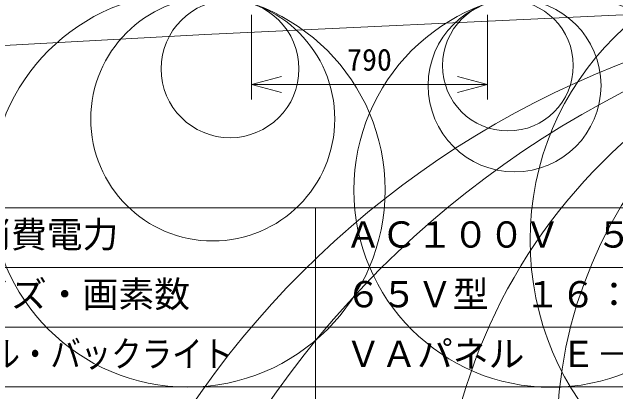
# Model space of a CAD drawing. Units: millimetres, scale not verified. Extents: x -5134 to 5624, y -10743 to 149.
# Drawn here: x -47.9 to 2.7, y -21.9 to 9.9 of the extents above; entities that cross this region are included whole.
import ezdxf
from ezdxf.enums import TextEntityAlignment as Align

# ---------------------------------------------------------------- set-up
doc = ezdxf.new("R2010")
doc.units = ezdxf.units.MM
doc.header["$LTSCALE"] = 0.125
for name, color, linetype, lineweight in [('0-0_0', 7, 'Continuous', 18), ('0-3_WAKU', 1, 'Continuous', 18), ('0-5_SUNPO', 3, 'Continuous', 18), ('0-6_GAIKEI', 1, 'Continuous', 18)]:
    doc.layers.add(name, color=color, linetype=linetype, lineweight=lineweight)
doc.layers.add('0-2_MOJI1', color=7, linetype='Continuous')
doc.styles.add('ＭＳ ゴシック', font='')
doc.styles.get('ＭＳ ゴシック').set_extended_font_data('MS Gothic')

# ---------------------------------------------------------------- blocks, each defined once
blk = doc.blocks.new('_Open30')
at = {"layer": '0-0_0'}
blk.add_line((0, 0), (-1, 0), dxfattribs=at)
blk.add_lwpolyline([(-1, 0.26795), (0, 0), (-1, -0.26795)], dxfattribs=at)
blk = doc.blocks.new('D5')
at = {"layer": '0-5_SUNPO'}
for p, q in [((165.6525, 323.1501), (165.6525, 316.0617)), ((185.4025, 323.1501), (185.4025, 316.0617)), ((168.1525, 317.3117), (182.9025, 317.3117))]:
    blk.add_line(p, q, dxfattribs=at)
at = {"layer": '0-5_SUNPO', "xscale": 2.5, "yscale": 2.5, "rotation": 180}
blk.add_blockref('_Open30', (165.6525, 317.3117), dxfattribs=at)
at = {"layer": '0-5_SUNPO', "xscale": 2.5, "yscale": 2.5}
blk.add_blockref('_Open30', (185.4025, 317.3117), dxfattribs=at)
at = {"layer": '0-5_SUNPO', "color": 7, "style": 'ＭＳ ゴシック'}
blk.add_text('790', height=1.833, dxfattribs=at).set_placement((173.6525, 317.9367), align=Align.BOTTOM_LEFT)

msp = doc.modelspace()

# ---------------------------------------------------------------- linework, layer by layer
at = {"layer": '0-3_WAKU', "color": 4}
for p, q in [((-62.4976, -6.507), (62.5024, -6.507)), ((-22.4976, -56.507), (-22.4976, -6.507))]:
    msp.add_line(p, q, dxfattribs=at)
at = {"layer": '0-3_WAKU'}
for p, q in [((62.5024, -11.507), (-62.4976, -11.507)), ((62.5024, -16.507), (-62.4976, -16.507)), ((62.5024, -21.507), (-62.4976, -21.507))]:
    msp.add_line(p, q, dxfattribs=at)
at = {"layer": '0-6_GAIKEI'}
for centre, radius in [((245.0567, -5364.2393), 5379.2317), ((19.4891, -9.2248), 24.0166), ((39.8658, -68.5165), 80.4825), ((35.1526, -25.7262), 37.4334), ((-33.1782, -5.0191), 16.5132), ((-31.0963, 0.9244), 10.2157), ((31.0374, -66.4986), 77.2542), ((-29.6485, 5.1273), 5.7704), ((34.1267, -35.2853), 46.1049)]:
    msp.add_circle(centre, radius, dxfattribs=at)
at = {"layer": '0-6_GAIKEI', "color": 7}
for centre, radius in [((-2.7595, -5.0267), 16.5214), ((-5.818, 3.7369), 7.2393), ((-6.3843, 5.4044), 5.4783)]:
    msp.add_circle(centre, radius, dxfattribs=at)

# ---------------------------------------------------------------- block references
at = {"layer": '0-5_SUNPO'}
msp.add_blockref('D5', (-193.4976, -313.507), dxfattribs=at)

# ---------------------------------------------------------------- texts
at = {"layer": '0-2_MOJI1', "style": 'ＭＳ ゴシック'}
for s, p in [('電源・消費電力', (-59.9976, -10.507)), ('ＡＣ１００Ｖ\u3000５０Ｈｚ／６０Ｈｚ\u3000２１５Ｗ', (-19.9976, -10.507)), ('画面サイズ・画素数', (-59.9976, -15.507)), ('６５Ｖ型\u3000１６：９\u3000１９２０×１０８０画素', (-19.9976, -15.507)), ('ＶＡパネル\u3000Ｅ－ＬＥＤ', (-19.9976, -20.507))]:
    msp.add_text(s, height=2.199, dxfattribs=at).set_placement(p, align=Align.BOTTOM_LEFT)
at = {"layer": '0-2_MOJI1', "style": 'ＭＳ ゴシック', "width": 0.85}
msp.add_text('液晶パネル・バックライト', height=2.199, dxfattribs=at).set_placement((-59.9976, -20.507), align=Align.BOTTOM_LEFT)

doc.saveas('drawing.dxf')
